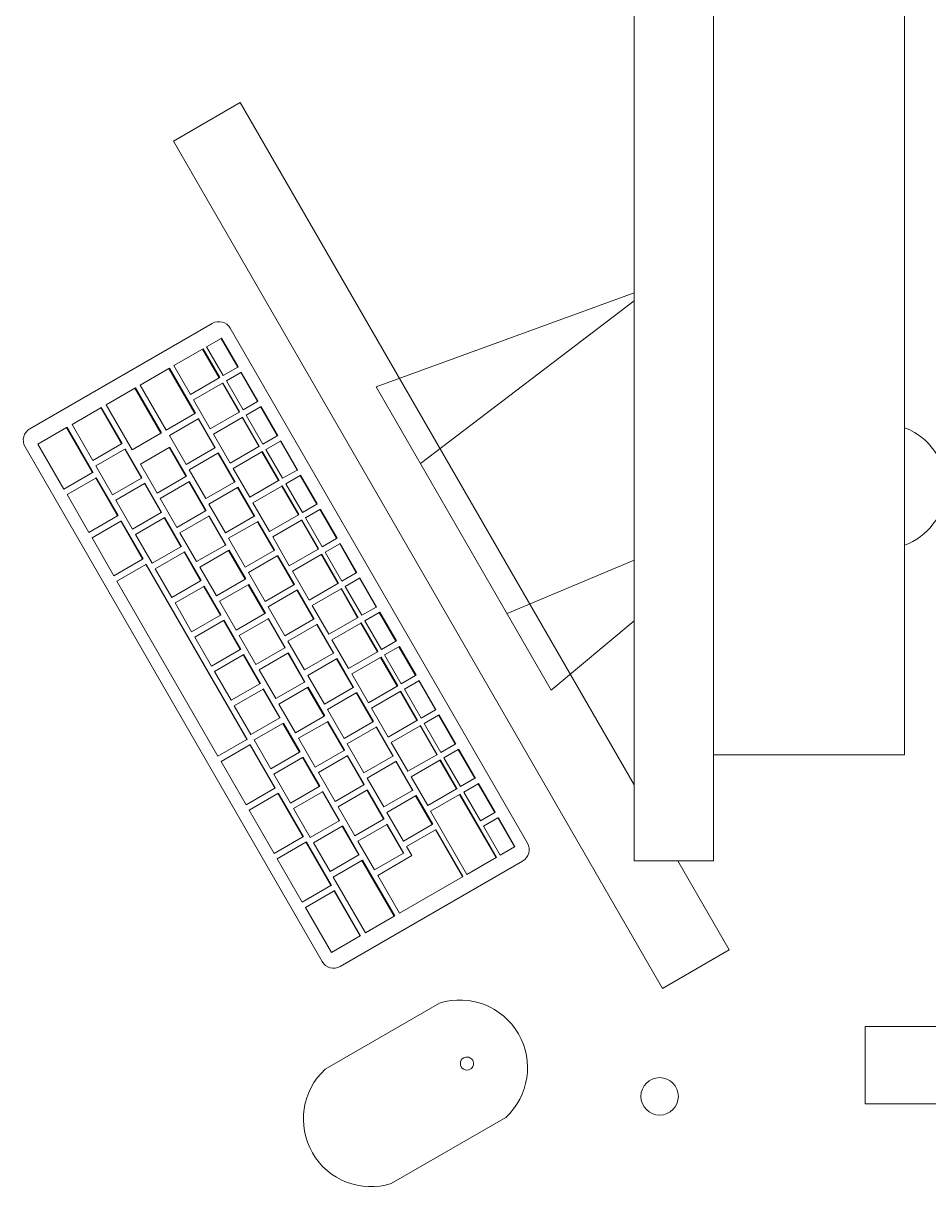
# Model space of a CAD drawing. Header units: millimetres. Extents: x 155927 to 326028, y -36033 to 97293.
# Drawn here: x 184872 to 185307, y 17443 to 18002 of the extents above; entities that cross this region are included whole.
import ezdxf

# ---------------------------------------------------------------- set-up
doc = ezdxf.new("R2010")
doc.units = ezdxf.units.MM
doc.header["$MEASUREMENT"] = 0
for name, color, linetype, lineweight in [('A-GENM', 8, 'CONTINUOUS', 9), ('E-ELEC-EQPM', 8, 'CONTINUOUS', 9), ('I-FURN', 8, 'CONTINUOUS', 9)]:
    doc.layers.add(name, color=color, linetype=linetype, lineweight=lineweight)

msp = doc.modelspace()

# ---------------------------------------------------------------- linework, layer by layer
at = {"layer": 'A-GENM'}
for p, q in [((184962.58, 17857.83), (184874.97, 17807.25)), ((184966.83, 17850.64), (184959.92, 17846.65)), ((184967.07, 17850.78), (184966.83, 17850.64)), ((184974.83, 17836.79), (184966.83, 17850.64)), ((184967.07, 17850.78), (184975.07, 17836.93)), ((185114.02, 17608.23), (184971.26, 17855.51)), ((184957.97, 17845.52), (184944.14, 17837.54)), ((184958.21, 17845.66), (184957.97, 17845.52)), ((184965.97, 17831.67), (184957.97, 17845.52)), ((184958.21, 17845.66), (184966.21, 17831.81)), ((184959.92, 17846.65), (184967.92, 17832.8)), ((184941.81, 17836.2), (184928.01, 17828.23)), ((184942.05, 17836.34), (184941.81, 17836.2)), ((184954.31, 17814.55), (184941.81, 17836.2)), ((184942.05, 17836.34), (184954.55, 17814.69)), ((184944.14, 17837.54), (184952.14, 17823.69)), ((184967.92, 17832.8), (184974.83, 17836.79)), ((184976.33, 17834.19), (184969.42, 17830.2)), ((184975.07, 17836.93), (184974.83, 17836.79)), ((184976.57, 17834.33), (184976.33, 17834.19)), ((184984.33, 17820.33), (184976.33, 17834.19)), ((184976.57, 17834.33), (184984.57, 17820.47)), ((184928.01, 17828.23), (184940.51, 17806.58)), ((184952.14, 17823.69), (184965.97, 17831.67)), ((184967.47, 17829.07), (184953.64, 17821.09)), ((184966.21, 17831.81), (184965.97, 17831.67)), ((184967.71, 17829.21), (184967.47, 17829.07)), ((184975.47, 17815.21), (184967.47, 17829.07)), ((184967.71, 17829.21), (184975.71, 17815.35)), ((184969.42, 17830.2), (184977.42, 17816.34)), ((184925.42, 17826.74), (184911.62, 17818.77)), ((184925.66, 17826.87), (184925.42, 17826.74)), ((184937.92, 17805.08), (184925.42, 17826.74)), ((184925.66, 17826.87), (184938.16, 17805.22)), ((184909.03, 17817.27), (184895.23, 17809.3)), ((184909.27, 17817.41), (184909.03, 17817.27)), ((184919.03, 17799.95), (184909.03, 17817.27)), ((184909.27, 17817.41), (184919.27, 17800.09)), ((184911.62, 17818.77), (184924.12, 17797.11)), ((184953.64, 17821.09), (184961.64, 17807.23)), ((184977.42, 17816.34), (184984.33, 17820.33)), ((184985.83, 17817.73), (184978.92, 17813.74)), ((184984.57, 17820.47), (184984.33, 17820.33)), ((184986.07, 17817.87), (184985.83, 17817.73)), ((184993.83, 17803.88), (184985.83, 17817.73)), ((184986.07, 17817.87), (184994.07, 17804.02)), ((184940.51, 17806.58), (184954.31, 17814.55)), ((184955.81, 17811.95), (184941.99, 17803.97)), ((184954.55, 17814.69), (184954.31, 17814.55)), ((184956.05, 17812.09), (184955.81, 17811.95)), ((184963.81, 17798.09), (184955.81, 17811.95)), ((184956.05, 17812.09), (184964.05, 17798.23)), ((184961.64, 17807.23), (184975.47, 17815.21)), ((184976.97, 17812.62), (184963.14, 17804.63)), ((184975.71, 17815.35), (184975.47, 17815.21)), ((184977.21, 17812.75), (184976.97, 17812.62)), ((184984.97, 17798.76), (184976.97, 17812.62)), ((184977.21, 17812.75), (184985.21, 17798.9)), ((184978.92, 17813.74), (184986.92, 17799.89)), ((184892.64, 17807.81), (184878.83, 17799.84)), ((184892.88, 17807.95), (184892.64, 17807.81)), ((184905.14, 17786.16), (184892.64, 17807.81)), ((184892.88, 17807.95), (184905.38, 17786.3)), ((184895.23, 17809.3), (184905.23, 17791.98)), ((184919.27, 17800.09), (184919.03, 17799.95)), ((184924.12, 17797.11), (184937.92, 17805.08)), ((184938.16, 17805.22), (184937.92, 17805.08)), ((184941.99, 17803.97), (184949.99, 17790.11)), ((184963.14, 17804.63), (184971.14, 17790.78)), ((184986.92, 17799.89), (184993.83, 17803.88)), ((184995.33, 17801.28), (184988.42, 17797.29)), ((184994.07, 17804.02), (184993.83, 17803.88)), ((184995.57, 17801.42), (184995.33, 17801.28)), ((185003.33, 17787.42), (184995.33, 17801.28)), ((184995.57, 17801.42), (185003.57, 17787.56)), ((184872.65, 17798.58), (185015.41, 17551.29)), ((184878.83, 17799.84), (184891.33, 17778.19)), ((184905.23, 17791.98), (184919.03, 17799.95)), ((184920.53, 17797.35), (184906.71, 17789.37)), ((184920.77, 17797.49), (184920.53, 17797.35)), ((184928.53, 17783.5), (184920.53, 17797.35)), ((184920.77, 17797.49), (184928.77, 17783.63)), ((184941.92, 17798.16), (184928.1, 17790.18)), ((184942.16, 17798.29), (184941.92, 17798.16)), ((184949.92, 17784.3), (184941.92, 17798.16)), ((184942.16, 17798.29), (184950.16, 17784.44)), ((184949.99, 17790.11), (184963.81, 17798.09)), ((184965.31, 17795.5), (184951.49, 17787.52)), ((184964.05, 17798.23), (184963.81, 17798.09)), ((184965.55, 17795.63), (184965.31, 17795.5)), ((184973.31, 17781.64), (184965.31, 17795.5)), ((184965.55, 17795.63), (184973.55, 17781.78)), ((184971.14, 17790.78), (184984.97, 17798.76)), ((184986.47, 17796.16), (184972.64, 17788.18)), ((184985.21, 17798.9), (184984.97, 17798.76)), ((184986.71, 17796.3), (184986.47, 17796.16)), ((184994.47, 17782.3), (184986.47, 17796.16)), ((184986.71, 17796.3), (184994.71, 17782.44)), ((184988.42, 17797.29), (184996.42, 17783.43)), ((184906.71, 17789.37), (184914.71, 17775.52)), ((184928.1, 17790.18), (184936.1, 17776.32)), ((184891.33, 17778.19), (184905.14, 17786.16)), ((184906.64, 17783.56), (184892.83, 17775.59)), ((184905.38, 17786.3), (184905.14, 17786.16)), ((184906.88, 17783.7), (184906.64, 17783.56)), ((184917.14, 17765.37), (184906.64, 17783.56)), ((184906.88, 17783.7), (184917.38, 17765.51)), ((184914.71, 17775.52), (184928.53, 17783.5)), ((184928.77, 17783.63), (184928.53, 17783.5)), ((184936.1, 17776.32), (184949.92, 17784.3)), ((184950.16, 17784.44), (184949.92, 17784.3)), ((184951.49, 17787.52), (184959.49, 17773.66)), ((184972.64, 17788.18), (184980.64, 17774.32)), ((184996.42, 17783.43), (185003.33, 17787.42)), ((185004.83, 17784.83), (184997.92, 17780.84)), ((185003.57, 17787.56), (185003.33, 17787.42)), ((185005.07, 17784.96), (185004.83, 17784.83)), ((185012.83, 17770.97), (185004.83, 17784.83)), ((185005.07, 17784.96), (185013.07, 17771.11)), ((184930.03, 17780.9), (184916.21, 17772.92)), ((184930.27, 17781.04), (184930.03, 17780.9)), ((184938.03, 17767.04), (184930.03, 17780.9)), ((184930.27, 17781.04), (184938.27, 17767.18)), ((184951.42, 17781.7), (184937.6, 17773.72)), ((184951.66, 17781.84), (184951.42, 17781.7)), ((184959.42, 17767.85), (184951.42, 17781.7)), ((184951.66, 17781.84), (184959.66, 17767.98)), ((184959.49, 17773.66), (184973.31, 17781.64)), ((184974.81, 17779.04), (184960.99, 17771.06)), ((184973.55, 17781.78), (184973.31, 17781.64)), ((184975.05, 17779.18), (184974.81, 17779.04)), ((184982.81, 17765.18), (184974.81, 17779.04)), ((184975.05, 17779.18), (184983.05, 17765.32)), ((184980.64, 17774.32), (184994.47, 17782.3)), ((184995.97, 17779.71), (184982.14, 17771.73)), ((184994.71, 17782.44), (184994.47, 17782.3)), ((184996.21, 17779.84), (184995.97, 17779.71)), ((185003.97, 17765.85), (184995.97, 17779.71)), ((184996.21, 17779.84), (185004.21, 17765.99)), ((184997.92, 17780.84), (185005.92, 17766.98)), ((184892.83, 17775.59), (184903.33, 17757.4)), ((184916.21, 17772.92), (184924.21, 17759.06)), ((184937.6, 17773.72), (184945.6, 17759.87)), ((184924.21, 17759.06), (184938.03, 17767.04)), ((184938.27, 17767.18), (184938.03, 17767.04)), ((184945.6, 17759.87), (184959.42, 17767.85)), ((184959.66, 17767.98), (184959.42, 17767.85)), ((184960.99, 17771.06), (184968.99, 17757.2)), ((184982.14, 17771.73), (184990.14, 17757.87)), ((185005.92, 17766.98), (185012.83, 17770.97)), ((185014.33, 17768.37), (185007.42, 17764.38)), ((185013.07, 17771.11), (185012.83, 17770.97)), ((185014.57, 17768.51), (185014.33, 17768.37)), ((185022.33, 17754.51), (185014.33, 17768.37)), ((185014.57, 17768.51), (185022.57, 17754.65)), ((184903.33, 17757.4), (184917.14, 17765.37)), ((184918.64, 17762.77), (184904.83, 17754.8)), ((184917.38, 17765.51), (184917.14, 17765.37)), ((184918.88, 17762.91), (184918.64, 17762.77)), ((184929.14, 17744.59), (184918.64, 17762.77)), ((184918.88, 17762.91), (184929.38, 17744.73)), ((184939.53, 17764.44), (184925.71, 17756.46)), ((184939.77, 17764.58), (184939.53, 17764.44)), ((184947.53, 17750.59), (184939.53, 17764.44)), ((184939.77, 17764.58), (184947.77, 17750.73)), ((184960.92, 17765.25), (184947.1, 17757.27)), ((184961.16, 17765.39), (184960.92, 17765.25)), ((184968.92, 17751.39), (184960.92, 17765.25)), ((184961.16, 17765.39), (184969.16, 17751.53)), ((184968.99, 17757.2), (184982.81, 17765.18)), ((184984.31, 17762.59), (184970.49, 17754.61)), ((184983.05, 17765.32), (184982.81, 17765.18)), ((184984.55, 17762.73), (184984.31, 17762.59)), ((184992.31, 17748.73), (184984.31, 17762.59)), ((184984.55, 17762.73), (184992.55, 17748.87)), ((184990.14, 17757.87), (185003.97, 17765.85)), ((185005.47, 17763.25), (184991.64, 17755.27)), ((185004.21, 17765.99), (185003.97, 17765.85)), ((185005.71, 17763.39), (185005.47, 17763.25)), ((185013.47, 17749.4), (185005.47, 17763.25)), ((185005.71, 17763.39), (185013.71, 17749.53)), ((185007.42, 17764.38), (185015.42, 17750.52)), ((184925.71, 17756.46), (184933.71, 17742.61)), ((184947.1, 17757.27), (184955.1, 17743.41)), ((184991.64, 17755.27), (184999.64, 17741.42)), ((184904.83, 17754.8), (184915.33, 17736.62)), ((184933.71, 17742.61), (184947.53, 17750.59)), ((184947.77, 17750.73), (184947.53, 17750.59)), ((184955.1, 17743.41), (184968.92, 17751.39)), ((184969.16, 17751.53), (184968.92, 17751.39)), ((184970.49, 17754.61), (184978.49, 17740.75)), ((185015.42, 17750.52), (185022.33, 17754.51)), ((185023.83, 17751.92), (185016.92, 17747.93)), ((185022.57, 17754.65), (185022.33, 17754.51)), ((185024.07, 17752.05), (185023.83, 17751.92)), ((185031.83, 17738.06), (185023.83, 17751.92)), ((185024.07, 17752.05), (185032.07, 17738.2)), ((184915.33, 17736.62), (184929.14, 17744.59)), ((184929.38, 17744.73), (184929.14, 17744.59)), ((184949.03, 17747.99), (184935.21, 17740.01)), ((184949.27, 17748.13), (184949.03, 17747.99)), ((184957.03, 17734.13), (184949.03, 17747.99)), ((184949.27, 17748.13), (184957.27, 17734.27)), ((184970.42, 17748.79), (184956.6, 17740.81)), ((184970.66, 17748.93), (184970.42, 17748.79)), ((184978.42, 17734.94), (184970.42, 17748.79)), ((184970.66, 17748.93), (184978.66, 17735.07)), ((184978.49, 17740.75), (184992.31, 17748.73)), ((184993.81, 17746.13), (184979.99, 17738.15)), ((184992.55, 17748.87), (184992.31, 17748.73)), ((184994.05, 17746.27), (184993.81, 17746.13)), ((185001.81, 17732.28), (184993.81, 17746.13)), ((184994.05, 17746.27), (185002.05, 17732.41)), ((184999.64, 17741.42), (185013.47, 17749.4)), ((185014.97, 17746.8), (185001.14, 17738.82)), ((185013.71, 17749.53), (185013.47, 17749.4)), ((185015.21, 17746.94), (185014.97, 17746.8)), ((185022.97, 17732.94), (185014.97, 17746.8)), ((185015.21, 17746.94), (185023.21, 17733.08)), ((185016.92, 17747.93), (185024.92, 17734.07)), ((184930.64, 17741.99), (184916.83, 17734.02)), ((184930.88, 17742.13), (184930.64, 17741.99)), ((184979.14, 17657.99), (184930.64, 17741.99)), ((184930.88, 17742.13), (184979.38, 17658.12)), ((184935.21, 17740.01), (184943.21, 17726.15)), ((184956.6, 17740.81), (184964.6, 17726.96)), ((185001.14, 17738.82), (185009.14, 17724.96)), ((184916.83, 17734.02), (184965.33, 17650.02)), ((184943.21, 17726.15), (184957.03, 17734.13)), ((184957.27, 17734.27), (184957.03, 17734.13)), ((184964.6, 17726.96), (184978.42, 17734.94)), ((184978.66, 17735.07), (184978.42, 17734.94)), ((184979.99, 17738.15), (184987.99, 17724.3)), ((185009.14, 17724.96), (185022.97, 17732.94)), ((185023.21, 17733.08), (185022.97, 17732.94)), ((185024.92, 17734.07), (185031.83, 17738.06)), ((185033.33, 17735.46), (185026.42, 17731.47)), ((185032.07, 17738.2), (185031.83, 17738.06)), ((185033.57, 17735.6), (185033.33, 17735.46)), ((185041.33, 17721.61), (185033.33, 17735.46)), ((185033.57, 17735.6), (185041.57, 17721.74)), ((184958.53, 17731.53), (184944.71, 17723.55)), ((184958.77, 17731.67), (184958.53, 17731.53)), ((184966.53, 17717.68), (184958.53, 17731.53)), ((184958.77, 17731.67), (184966.77, 17717.82)), ((184979.92, 17732.34), (184966.1, 17724.36)), ((184980.16, 17732.48), (184979.92, 17732.34)), ((184987.92, 17718.48), (184979.92, 17732.34)), ((184980.16, 17732.48), (184988.16, 17718.62)), ((184987.99, 17724.3), (185001.81, 17732.28)), ((185003.31, 17729.68), (184989.49, 17721.7)), ((185002.05, 17732.41), (185001.81, 17732.28)), ((185003.55, 17729.82), (185003.31, 17729.68)), ((185011.31, 17715.82), (185003.31, 17729.68)), ((185003.55, 17729.82), (185011.55, 17715.96)), ((185024.47, 17730.34), (185010.64, 17722.36)), ((185024.71, 17730.48), (185024.47, 17730.34)), ((185032.47, 17716.49), (185024.47, 17730.34)), ((185024.71, 17730.48), (185032.71, 17716.62)), ((185026.42, 17731.47), (185034.42, 17717.62)), ((184944.71, 17723.55), (184952.71, 17709.7)), ((184966.1, 17724.36), (184974.1, 17710.5)), ((185010.64, 17722.36), (185018.64, 17708.51)), ((185041.57, 17721.74), (185041.33, 17721.61)), ((184952.71, 17709.7), (184966.53, 17717.68)), ((184966.77, 17717.82), (184966.53, 17717.68)), ((184974.1, 17710.5), (184987.92, 17718.48)), ((184988.16, 17718.62), (184987.92, 17718.48)), ((184989.49, 17721.7), (184997.49, 17707.84)), ((185018.64, 17708.51), (185032.47, 17716.49)), ((185032.71, 17716.62), (185032.47, 17716.49)), ((185034.42, 17717.62), (185041.33, 17721.61)), ((185042.83, 17719.01), (185035.92, 17715.02)), ((185043.07, 17719.15), (185042.83, 17719.01)), ((185050.83, 17705.15), (185042.83, 17719.01)), ((185043.07, 17719.15), (185051.07, 17705.29)), ((184968.03, 17715.08), (184954.21, 17707.1)), ((184968.27, 17715.22), (184968.03, 17715.08)), ((184976.03, 17701.22), (184968.03, 17715.08)), ((184968.27, 17715.22), (184976.27, 17701.36)), ((184989.42, 17715.88), (184975.6, 17707.9)), ((184989.66, 17716.02), (184989.42, 17715.88)), ((184997.42, 17702.03), (184989.42, 17715.88)), ((184989.66, 17716.02), (184997.66, 17702.17)), ((184997.49, 17707.84), (185011.31, 17715.82)), ((185012.81, 17713.22), (184998.99, 17705.24)), ((185011.55, 17715.96), (185011.31, 17715.82)), ((185013.05, 17713.36), (185012.81, 17713.22)), ((185020.81, 17699.37), (185012.81, 17713.22)), ((185013.05, 17713.36), (185021.05, 17699.51)), ((185033.97, 17713.89), (185020.14, 17705.91)), ((185034.21, 17714.03), (185033.97, 17713.89)), ((185041.97, 17700.03), (185033.97, 17713.89)), ((185034.21, 17714.03), (185042.21, 17700.17)), ((185035.92, 17715.02), (185043.92, 17701.16)), ((184954.21, 17707.1), (184962.21, 17693.24)), ((184975.6, 17707.9), (184983.6, 17694.05)), ((184998.99, 17705.24), (185006.99, 17691.39)), ((185020.14, 17705.91), (185028.14, 17692.05)), ((185043.92, 17701.16), (185050.83, 17705.15)), ((185051.07, 17705.29), (185050.83, 17705.15)), ((184962.21, 17693.24), (184976.03, 17701.22)), ((184976.27, 17701.36), (184976.03, 17701.22)), ((184983.6, 17694.05), (184997.42, 17702.03)), ((184998.92, 17699.43), (184985.1, 17691.45)), ((184997.66, 17702.17), (184997.42, 17702.03)), ((184999.16, 17699.57), (184998.92, 17699.43)), ((185006.92, 17685.57), (184998.92, 17699.43)), ((184999.16, 17699.57), (185007.16, 17685.71)), ((185006.99, 17691.39), (185020.81, 17699.37)), ((185021.05, 17699.51), (185020.81, 17699.37)), ((185028.14, 17692.05), (185041.97, 17700.03)), ((185042.21, 17700.17), (185041.97, 17700.03)), ((185052.33, 17702.55), (185045.42, 17698.56)), ((185052.57, 17702.69), (185052.33, 17702.55)), ((185060.33, 17688.7), (185052.33, 17702.55)), ((185052.57, 17702.69), (185060.57, 17688.84)), ((184977.53, 17698.63), (184963.71, 17690.65)), ((184977.77, 17698.76), (184977.53, 17698.63)), ((184985.53, 17684.77), (184977.53, 17698.63)), ((184977.77, 17698.76), (184985.77, 17684.91)), ((185022.31, 17696.77), (185008.49, 17688.79)), ((185022.55, 17696.91), (185022.31, 17696.77)), ((185030.31, 17682.91), (185022.31, 17696.77)), ((185022.55, 17696.91), (185030.55, 17683.05)), ((185043.47, 17697.43), (185029.64, 17689.45)), ((185043.71, 17697.57), (185043.47, 17697.43)), ((185051.47, 17683.58), (185043.47, 17697.43)), ((185043.71, 17697.57), (185051.71, 17683.72)), ((185045.42, 17698.56), (185053.42, 17684.71)), ((184963.71, 17690.65), (184971.71, 17676.79)), ((184985.1, 17691.45), (184993.1, 17677.59)), ((185008.49, 17688.79), (185016.49, 17674.93)), ((185029.64, 17689.45), (185037.64, 17675.6)), ((185053.42, 17684.71), (185060.33, 17688.7)), ((185060.57, 17688.84), (185060.33, 17688.7)), ((184971.71, 17676.79), (184985.53, 17684.77)), ((184985.77, 17684.91), (184985.53, 17684.77)), ((184993.1, 17677.59), (185006.92, 17685.57)), ((185008.42, 17682.97), (184994.6, 17674.99)), ((185007.16, 17685.71), (185006.92, 17685.57)), ((185008.66, 17683.11), (185008.42, 17682.97)), ((185016.42, 17669.12), (185008.42, 17682.97)), ((185008.66, 17683.11), (185016.66, 17669.26)), ((185016.49, 17674.93), (185030.31, 17682.91)), ((185030.55, 17683.05), (185030.31, 17682.91)), ((185037.64, 17675.6), (185051.47, 17683.58)), ((185051.71, 17683.72), (185051.47, 17683.58)), ((185061.83, 17686.1), (185054.92, 17682.11)), ((185062.07, 17686.24), (185061.83, 17686.1)), ((185069.83, 17672.24), (185061.83, 17686.1)), ((185062.07, 17686.24), (185070.07, 17672.38)), ((184987.03, 17682.17), (184973.21, 17674.19)), ((184987.27, 17682.31), (184987.03, 17682.17)), ((184995.03, 17668.31), (184987.03, 17682.17)), ((184987.27, 17682.31), (184995.27, 17668.45)), ((185031.81, 17680.31), (185017.99, 17672.33)), ((185032.05, 17680.45), (185031.81, 17680.31)), ((185039.81, 17666.46), (185031.81, 17680.31)), ((185032.05, 17680.45), (185040.05, 17666.6)), ((185052.97, 17680.98), (185039.14, 17673)), ((185053.21, 17681.12), (185052.97, 17680.98)), ((185060.97, 17667.12), (185052.97, 17680.98)), ((185053.21, 17681.12), (185061.21, 17667.26)), ((185054.92, 17682.11), (185062.92, 17668.25)), ((184973.21, 17674.19), (184981.21, 17660.33)), ((184994.6, 17674.99), (185002.6, 17661.14)), ((185017.99, 17672.33), (185025.99, 17658.48)), ((185039.14, 17673), (185047.14, 17659.14)), ((185062.92, 17668.25), (185069.83, 17672.24)), ((185070.07, 17672.38), (185069.83, 17672.24)), ((184981.21, 17660.33), (184995.03, 17668.31)), ((184995.27, 17668.45), (184995.03, 17668.31)), ((184996.77, 17665.86), (184996.53, 17665.72)), ((184996.77, 17665.86), (185004.77, 17652)), ((185002.6, 17661.14), (185016.42, 17669.12)), ((185017.92, 17666.52), (185004.1, 17658.54)), ((185016.66, 17669.26), (185016.42, 17669.12)), ((185018.16, 17666.66), (185017.92, 17666.52)), ((185025.92, 17652.66), (185017.92, 17666.52)), ((185018.16, 17666.66), (185026.16, 17652.8)), ((185025.99, 17658.48), (185039.81, 17666.46)), ((185040.05, 17666.6), (185039.81, 17666.46)), ((185047.14, 17659.14), (185060.97, 17667.12)), ((185061.21, 17667.26), (185060.97, 17667.12)), ((185071.33, 17669.64), (185064.42, 17665.65)), ((185071.57, 17669.78), (185071.33, 17669.64)), ((185079.33, 17655.79), (185071.33, 17669.64)), ((185071.57, 17669.78), (185079.57, 17655.93)), ((184996.53, 17665.72), (184982.71, 17657.74)), ((185004.53, 17651.86), (184996.53, 17665.72)), ((185041.31, 17663.86), (185027.49, 17655.88)), ((185041.55, 17664), (185041.31, 17663.86)), ((185049.31, 17650), (185041.31, 17663.86)), ((185041.55, 17664), (185049.55, 17650.14)), ((185062.47, 17664.53), (185048.64, 17656.54)), ((185062.71, 17664.66), (185062.47, 17664.53)), ((185070.47, 17650.67), (185062.47, 17664.53)), ((185062.71, 17664.66), (185070.71, 17650.81)), ((185064.42, 17665.65), (185072.42, 17651.8)), ((184965.33, 17650.02), (184979.14, 17657.99)), ((184980.64, 17655.39), (184966.83, 17647.42)), ((184979.38, 17658.12), (184979.14, 17657.99)), ((184980.88, 17655.53), (184980.64, 17655.39)), ((184992.64, 17634.6), (184980.64, 17655.39)), ((184980.88, 17655.53), (184992.88, 17634.74)), ((184982.71, 17657.74), (184990.71, 17643.88)), ((185004.1, 17658.54), (185012.1, 17644.68)), ((185027.49, 17655.88), (185035.49, 17642.02)), ((185048.64, 17656.54), (185056.64, 17642.69)), ((185072.42, 17651.8), (185079.33, 17655.79)), ((185079.57, 17655.93), (185079.33, 17655.79)), ((184990.71, 17643.88), (185004.53, 17651.86)), ((185006.03, 17649.26), (184992.21, 17641.28)), ((185004.77, 17652), (185004.53, 17651.86)), ((185006.27, 17649.4), (185006.03, 17649.26)), ((185014.03, 17635.41), (185006.03, 17649.26)), ((185006.27, 17649.4), (185014.27, 17635.54)), ((185012.1, 17644.68), (185025.92, 17652.66)), ((185027.42, 17650.07), (185013.6, 17642.09)), ((185026.16, 17652.8), (185025.92, 17652.66)), ((185027.66, 17650.2), (185027.42, 17650.07)), ((185035.42, 17636.21), (185027.42, 17650.07)), ((185027.66, 17650.2), (185035.66, 17636.35)), ((185035.49, 17642.02), (185049.31, 17650)), ((185049.55, 17650.14), (185049.31, 17650)), ((185056.64, 17642.69), (185070.47, 17650.67)), ((185070.71, 17650.81), (185070.47, 17650.67)), ((185080.83, 17653.19), (185073.92, 17649.2)), ((185073.92, 17649.2), (185081.92, 17635.34)), ((185081.07, 17653.33), (185080.83, 17653.19)), ((185088.83, 17639.33), (185080.83, 17653.19)), ((185081.07, 17653.33), (185089.07, 17639.47)), ((184966.83, 17647.42), (184978.83, 17626.63)), ((185050.81, 17647.41), (185036.99, 17639.43)), ((185051.05, 17647.54), (185050.81, 17647.41)), ((185058.81, 17633.55), (185050.81, 17647.41)), ((185051.05, 17647.54), (185059.05, 17633.69)), ((185071.97, 17648.07), (185058.14, 17640.09)), ((185072.21, 17648.21), (185071.97, 17648.07)), ((185079.97, 17634.21), (185071.97, 17648.07)), ((185072.21, 17648.21), (185080.21, 17634.35)), ((184992.21, 17641.28), (185000.21, 17627.43)), ((185013.6, 17642.09), (185021.6, 17628.23)), ((185036.99, 17639.43), (185044.99, 17625.57)), ((185058.14, 17640.09), (185066.14, 17626.23)), ((185081.92, 17635.34), (185088.83, 17639.33)), ((185089.07, 17639.47), (185088.83, 17639.33)), ((184978.83, 17626.63), (184992.64, 17634.6)), ((184992.88, 17634.74), (184992.64, 17634.6)), ((185000.21, 17627.43), (185014.03, 17635.41)), ((185015.53, 17632.81), (185001.71, 17624.83)), ((185014.27, 17635.54), (185014.03, 17635.41)), ((185015.77, 17632.95), (185015.53, 17632.81)), ((185023.53, 17618.95), (185015.53, 17632.81)), ((185015.77, 17632.95), (185023.77, 17619.09)), ((185021.6, 17628.23), (185035.42, 17636.21)), ((185036.92, 17633.61), (185023.1, 17625.63)), ((185035.66, 17636.35), (185035.42, 17636.21)), ((185037.16, 17633.75), (185036.92, 17633.61)), ((185044.92, 17619.76), (185036.92, 17633.61)), ((185037.16, 17633.75), (185045.16, 17619.89)), ((185044.99, 17625.57), (185058.81, 17633.55)), ((185059.05, 17633.69), (185058.81, 17633.55)), ((185066.14, 17626.23), (185079.97, 17634.21)), ((185080.21, 17634.35), (185079.97, 17634.21)), ((185090.33, 17636.74), (185083.42, 17632.74)), ((185083.42, 17632.74), (185091.42, 17618.89)), ((185090.57, 17636.87), (185090.33, 17636.74)), ((185098.33, 17622.88), (185090.33, 17636.74)), ((185090.57, 17636.87), (185098.57, 17623.02)), ((184994.14, 17632), (184980.33, 17624.03)), ((184994.38, 17632.14), (184994.14, 17632)), ((185006.14, 17611.22), (184994.14, 17632)), ((184994.38, 17632.14), (185006.38, 17611.36)), ((185060.31, 17630.95), (185046.49, 17622.97)), ((185060.55, 17631.09), (185060.31, 17630.95)), ((185068.31, 17617.09), (185060.31, 17630.95)), ((185060.55, 17631.09), (185068.55, 17617.23)), ((185081.47, 17631.62), (185067.4, 17623.5)), ((185081.71, 17631.75), (185081.47, 17631.62)), ((185098.97, 17601.31), (185081.47, 17631.62)), ((185081.71, 17631.75), (185099.21, 17601.44)), ((184980.33, 17624.03), (184992.33, 17603.25)), ((185001.71, 17624.83), (185009.71, 17610.97)), ((185023.1, 17625.63), (185031.1, 17611.77)), ((185046.49, 17622.97), (185054.49, 17609.11)), ((185067.4, 17623.5), (185084.9, 17593.19)), ((185091.42, 17618.89), (185098.33, 17622.88)), ((185098.57, 17623.02), (185098.33, 17622.88)), ((185009.71, 17610.97), (185023.53, 17618.95)), ((185025.03, 17616.35), (185011.21, 17608.37)), ((185023.77, 17619.09), (185023.53, 17618.95)), ((185025.27, 17616.49), (185025.03, 17616.35)), ((185033.03, 17602.5), (185025.03, 17616.35)), ((185025.27, 17616.49), (185033.27, 17602.64)), ((185031.1, 17611.77), (185044.92, 17619.76)), ((185046.42, 17617.16), (185032.6, 17609.18)), ((185045.16, 17619.89), (185044.92, 17619.76)), ((185046.66, 17617.3), (185046.42, 17617.16)), ((185054.42, 17603.3), (185046.42, 17617.16)), ((185046.66, 17617.3), (185054.66, 17603.44)), ((185054.49, 17609.11), (185068.31, 17617.09)), ((185068.55, 17617.23), (185068.31, 17617.09)), ((185099.83, 17620.28), (185092.92, 17616.29)), ((185092.92, 17616.29), (185100.92, 17602.43)), ((185100.07, 17620.42), (185099.83, 17620.28)), ((185107.83, 17606.42), (185099.83, 17620.28)), ((185100.07, 17620.42), (185108.07, 17606.56)), ((184992.33, 17603.25), (185006.14, 17611.22)), ((185006.38, 17611.36), (185006.14, 17611.22)), ((185069.81, 17614.5), (185055.99, 17606.52)), ((185070.05, 17614.63), (185069.81, 17614.5)), ((185082.81, 17591.98), (185069.81, 17614.5)), ((185070.05, 17614.63), (185083.05, 17592.12)), ((185007.64, 17608.62), (184993.83, 17600.65)), ((185007.88, 17608.76), (185007.64, 17608.62)), ((185019.64, 17587.84), (185007.64, 17608.62)), ((185007.88, 17608.76), (185019.88, 17587.98)), ((185011.21, 17608.37), (185019.21, 17594.52)), ((185032.6, 17609.18), (185040.6, 17595.32)), ((185055.99, 17606.52), (185058.49, 17602.19)), ((185100.92, 17602.43), (185107.83, 17606.42)), ((185108.07, 17606.56), (185107.83, 17606.42)), ((184993.83, 17600.65), (185005.83, 17579.87)), ((185019.21, 17594.52), (185033.03, 17602.5)), ((185034.53, 17599.9), (185020.71, 17591.92)), ((185024.09, 17548.97), (185111.7, 17599.55)), ((185033.27, 17602.64), (185033.03, 17602.5)), ((185034.77, 17600.04), (185034.53, 17599.9)), ((185050.03, 17573.05), (185034.53, 17599.9)), ((185034.77, 17600.04), (185050.27, 17573.19)), ((185040.6, 17595.32), (185054.42, 17603.3)), ((185058.49, 17602.19), (185042.1, 17592.72)), ((185054.66, 17603.44), (185054.42, 17603.3)), ((185084.9, 17593.19), (185098.97, 17601.31)), ((185099.21, 17601.44), (185098.97, 17601.31)), ((185005.83, 17579.87), (185019.64, 17587.84)), ((185019.88, 17587.98), (185019.64, 17587.84)), ((185020.71, 17591.92), (185036.21, 17565.07)), ((185042.1, 17592.72), (185052.6, 17574.54)), ((185052.6, 17574.54), (185082.81, 17591.98)), ((185083.05, 17592.12), (185082.81, 17591.98)), ((185021.14, 17585.24), (185007.33, 17577.27)), ((185021.38, 17585.38), (185021.14, 17585.24)), ((185033.64, 17563.59), (185021.14, 17585.24)), ((185021.38, 17585.38), (185033.88, 17563.73)), ((185007.33, 17577.27), (185019.83, 17555.62)), ((185036.21, 17565.07), (185050.03, 17573.05)), ((185050.27, 17573.19), (185050.03, 17573.05)), ((185019.83, 17555.62), (185033.64, 17563.59)), ((185033.88, 17563.73), (185033.64, 17563.59)), ((185071.85, 17531.36), (185016.86, 17499.61)), ((185048.61, 17444.62), (185103.6, 17476.37))]:
    msp.add_line(p, q, dxfattribs=at)
for centre, radius, start, end in [((184965.76, 17852.33), 6.35, 30, 120), ((184878.15, 17801.75), 6.35, 120, 210), ((185108.53, 17605.05), 6.35, 300, 30), ((185020.91, 17554.47), 6.35, 210, 300), ((185081.54, 17500.29), 32.54, 312.6804, 107.3196), ((185085, 17502.29), 3.16, 120, 300), ((185085, 17502.29), 3.16, 300, 120), ((185038.92, 17475.69), 32.54, 132.6804, 287.3196)]:
    msp.add_arc(centre, radius, start, end, dxfattribs=at)
at = {"layer": 'E-ELEC-EQPM'}
for p, q in [((185165.28, 17599.75), (185165.28, 18399.75)), ((185165.28, 17599.75), (185165.28, 18399.75)), ((185203.38, 18399.75), (185203.38, 17599.75)), ((185295.28, 18348.95), (185295.28, 17650.55)), ((185295.28, 18348.95), (185295.28, 17650.55)), ((185203.38, 17650.55), (185203.38, 17599.75)), ((185295.28, 17650.55), (185203.38, 17650.55)), ((185295.28, 17650.55), (185203.38, 17650.55)), ((185203.38, 17599.75), (185165.28, 17599.75)), ((185203.38, 17599.75), (185165.28, 17599.75))]:
    msp.add_line(p, q, dxfattribs=at)
at = {"layer": 'I-FURN'}
for p, q in [((184976.09, 17963.88), (184943.97, 17945.34)), ((184976.09, 17963.88), (185165.28, 17636.2)), ((185178.92, 17538.39), (184943.97, 17945.34)), ((185165.28, 17872.51), (185041.37, 17827.45)), ((185062.66, 17790.57), (185165.28, 17868.7)), ((185041.37, 17827.45), (185125.52, 17681.69)), ((185104.23, 17718.57), (185165.28, 17744.12)), ((185125.52, 17681.69), (185165.28, 17715.04)), ((185186.32, 17599.75), (185211.04, 17556.94)), ((185211.04, 17556.94), (185178.92, 17538.39)), ((185276.3, 17520.12), (185276.3, 17483.03)), ((185276.3, 17520.12), (185324.26, 17520.12)), ((185746.2, 17483.03), (185276.3, 17483.03))]:
    msp.add_line(p, q, dxfattribs=at)
for centre, radius, start, end in [((185284.96, 17779.5), 30, 60.0028, 69.7148), ((185284.96, 17779.5), 30, 290.2852, 60.0028), ((185177.56, 17486.54), 9, 0, 180), ((185177.56, 17486.54), 9, 180, 0)]:
    msp.add_arc(centre, radius, start, end, dxfattribs=at)

doc.saveas('drawing.dxf')
